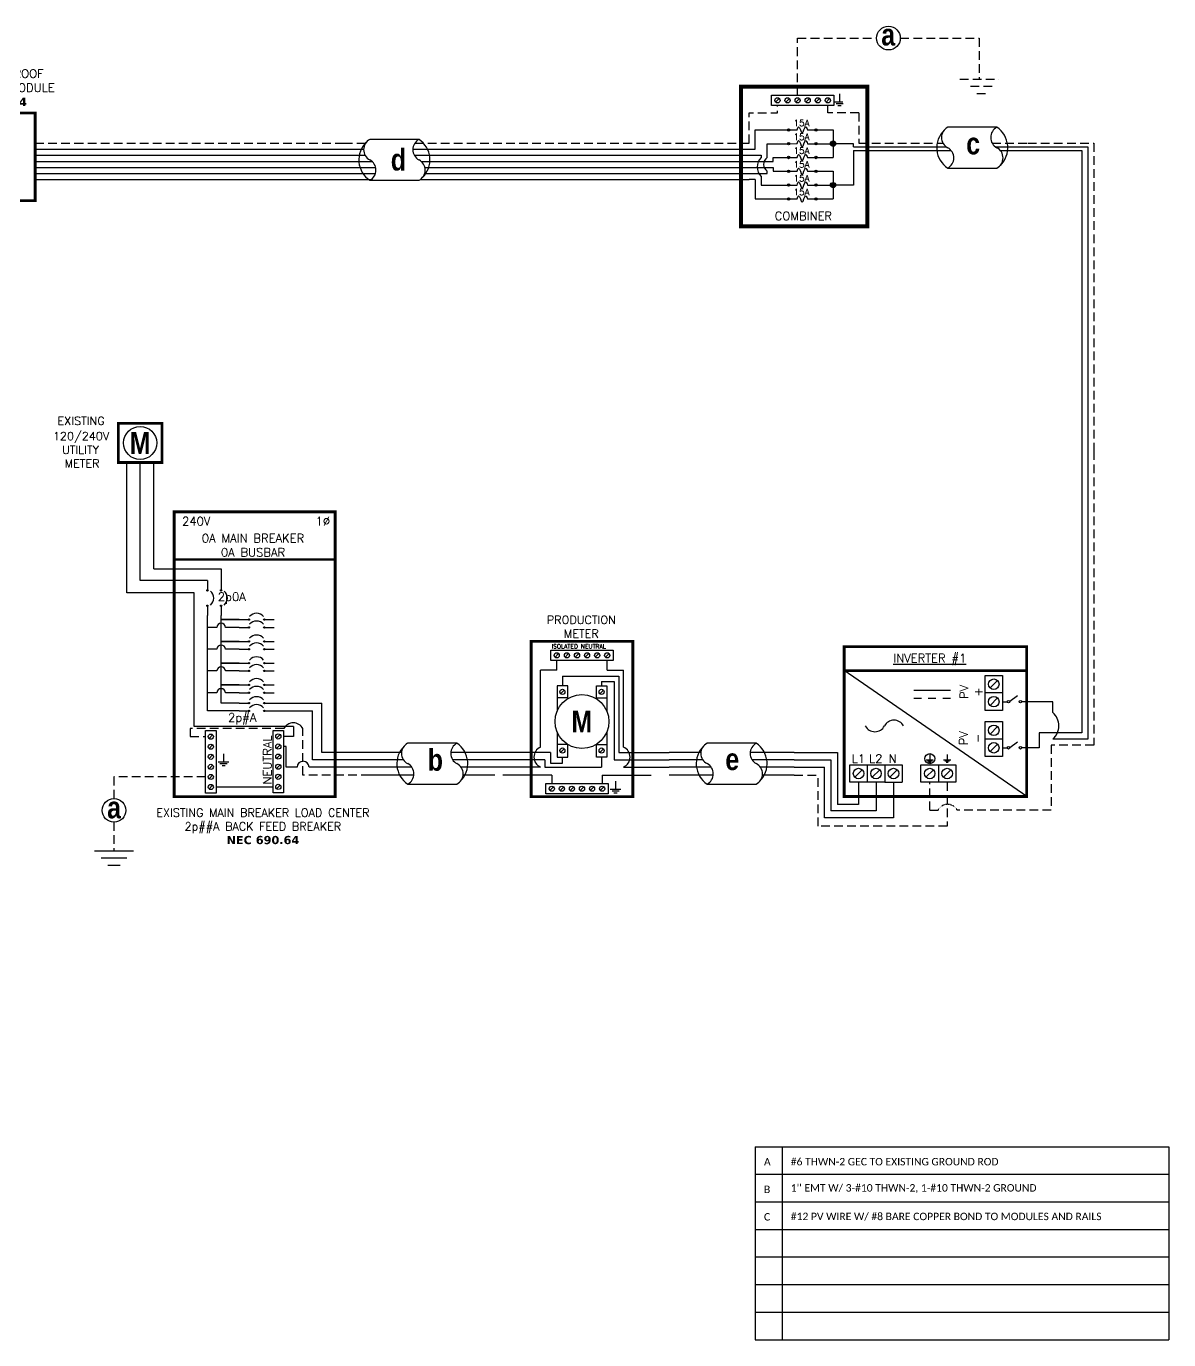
# Model space of a CAD drawing. Header units: feet. Extents: x 8954 to 9724, y 14552 to 15119.
# Drawn here: x 9230 to 9724, y 14552 to 15119 of the extents above; entities that cross this region are included whole.
import ezdxf

# ---------------------------------------------------------------- set-up
doc = ezdxf.new("R2010")
doc.units = ezdxf.units.FT
doc.header["$MEASUREMENT"] = 0
doc.linetypes.add('HIDDEN', pattern=[0.375, 0.25, -0.125])
for name, color, linetype in [('ONE LINE BLOCKS', 7, 'Continuous'), ('TABLES', 7, 'Continuous'), ('TEXT', 7, 'Continuous'), ('Z - TITLEBLOCK TXT', 7, 'Continuous')]:
    doc.layers.add(name, color=color, linetype=linetype)
doc.styles.add('ONE LINE TXT', font='techb___.ttf')
doc.styles.get("Standard").update_dxf_attribs({"font": 'simplex.shx'})

# ---------------------------------------------------------------- blocks, each defined once
blk = doc.blocks.new('M_METER PAN')
at = {"color": 253, "linetype": 'Continuous'}
for p, q in [((4.73, 8.02), (4.73, 8.75)), ((8.59, 8.02), (8.59, 8.75)), ((4.73, 8.02), (3.48, 8.02)), ((3.48, 2.14), (3.48, 8.02)), ((8.59, 8.02), (9.84, 8.02)), ((9.84, 2.14), (9.84, 8.02)), ((3.48, 0.61), (0, 0.61)), ((9.84, 0.61), (13.32, 0.61))]:
    blk.add_line(p, q, dxfattribs=at)
at = {"color": 7, "linetype": 'Continuous'}
for p, q in [((5.16, 7.56), (5.16, 6.82)), ((5.16, 7.56), (9.47, 7.56)), ((9.47, 7.56), (9.47, 1.71)), ((4.25, 1.71), (0, 1.71)), ((4.25, 1.71), (4.25, 0.9)), ((5.16, 0.9), (5.16, 1.37)), ((9.47, 1.71), (13.32, 1.71)), ((4.25, 0.9), (5.16, 0.9))]:
    blk.add_line(p, q, dxfattribs=at)
at = {"color": 10, "linetype": 'Continuous'}
for p, q in [((8.16, 7.14), (8.16, 6.82)), ((8.16, 7.14), (9.12, 7.14)), ((9.12, 7.14), (9.12, 1.15)), ((3.83, 1.15), (0, 1.15)), ((3.83, 1.15), (3.83, 0.61)), ((8.16, 1.37), (8.16, 0.61)), ((9.12, 1.15), (13.32, 1.15)), ((3.83, 0.61), (8.16, 0.61))]:
    blk.add_line(p, q, dxfattribs=at)
at = {"color": 1, "linetype": 'Continuous'}
for p, q in [((5.57, 5.9), (4.76, 5.9)), ((7.76, 5.9), (8.56, 5.9)), ((5.57, 2.33), (4.76, 2.33)), ((7.76, 2.33), (8.56, 2.33))]:
    blk.add_line(p, q, dxfattribs=at)
at = {"color": 253, "linetype": 'Continuous'}
for centre, start, end in [((3.82, 1.37), 113.9997, 246.0003), ((9.5, 1.37), 293.9997, 66.0003)]:
    blk.add_arc(centre, 0.835, start, end, dxfattribs=at)
at = {"layer": 'ONE LINE BLOCKS', "lineweight": 50, "const_width": 0.21}
blk.add_lwpolyline([(2.77, -1.65), (2.77, 10.22), (10.55, 10.22), (10.55, -1.65)], close=True, dxfattribs=at)
at = {"layer": 'TEXT', "color": 92, "linetype": 'HIDDEN', "ltscale": 15}
for p, q in [((4.35, 0), (0, 0)), ((4.35, 0), (4.35, -0.65)), ((8.2, 0), (8.2, -0.65)), ((8.2, 0), (13.32, 0))]:
    blk.add_line(p, q, dxfattribs=at)
at = {"layer": 'TEXT', "color": 92, "linetype": 'Continuous', "flags": 128}
for points in [[(9.23, -0.46), (9.23, -1.08)], [(8.81, -1.08), (9.64, -1.08)], [(9.5, -1.23), (8.96, -1.23)], [(9.35, -1.38), (9.1, -1.38)]]:
    blk.add_lwpolyline(points, dxfattribs=at)
at = {"layer": 'TEXT', "linetype": 'Continuous'}
blk.add_circle((6.66, 4.09), 2.06, dxfattribs=at)
at = {"layer": 'Z - TITLEBLOCK TXT', "color": 1, "linetype": 'Continuous'}
for p, q in [((4.27, 8.75), (4.27, 9.55)), ((4.27, 9.55), (9.05, 9.55)), ((9.05, 9.55), (9.05, 8.75)), ((9.05, 8.75), (4.27, 8.75)), ((4.76, 6.82), (4.76, 4.89)), ((5.57, 6.82), (4.76, 6.82)), ((5.57, 5.84), (5.57, 6.82)), ((7.76, 5.84), (7.76, 6.82)), ((7.76, 6.82), (8.56, 6.82)), ((8.56, 6.82), (8.56, 4.89)), ((4.76, 3.3), (4.76, 1.37)), ((8.56, 3.3), (8.56, 1.37)), ((5.57, 1.37), (5.57, 2.35)), ((7.76, 1.37), (7.76, 2.35)), ((4.76, 1.37), (5.57, 1.37)), ((8.56, 1.37), (7.76, 1.37)), ((3.89, -1.45), (3.89, -0.65)), ((3.89, -0.65), (8.66, -0.65)), ((8.66, -0.65), (8.66, -1.45)), ((8.66, -1.45), (3.89, -1.45))]:
    blk.add_line(p, q, dxfattribs=at)
at = {"layer": 'Z - TITLEBLOCK TXT', "color": 4, "linetype": 'Continuous'}
for p, q in [((4.87, 9.29), (4.6, 9.01)), ((5.64, 9.29), (5.37, 9.01)), ((6.42, 9.29), (6.14, 9.01)), ((7.19, 9.29), (6.91, 9.01)), ((7.96, 9.29), (7.68, 9.01)), ((8.73, 9.29), (8.45, 9.01)), ((5.3, 6.5), (5.02, 6.22)), ((8.3, 6.5), (8.02, 6.22)), ((5.3, 2.01), (5.02, 1.73)), ((8.3, 2.01), (8.02, 1.73)), ((4.49, -0.91), (4.21, -1.19)), ((5.26, -0.91), (4.98, -1.19)), ((6.03, -0.91), (5.75, -1.19)), ((6.8, -0.91), (6.52, -1.19)), ((7.57, -0.91), (7.29, -1.19)), ((8.34, -0.91), (8.06, -1.19))]:
    blk.add_line(p, q, dxfattribs=at)
for centre in [(4.73, 9.15), (5.51, 9.15), (6.28, 9.15), (7.05, 9.15), (7.82, 9.15), (8.59, 9.15), (5.16, 6.36), (8.16, 6.36), (5.16, 1.87), (8.16, 1.87), (4.35, -1.05), (5.12, -1.05), (5.89, -1.05), (6.66, -1.05), (7.43, -1.05), (8.2, -1.05)]:
    blk.add_circle(centre, 0.197, dxfattribs=at)
at = {"layer": 'TABLES', "color": 4, "linetype": 'Continuous'}
blk.add_text('ISOLATED NEUTRAL', height=0.3321, dxfattribs=at).set_placement((4.34, 9.67))
at = {"layer": 'TEXT', "color": 1, "insert": (6.61, 11.34), "char_height": 0.6278, "attachment_point": 5}
blk.add_mtext_dynamic_manual_height_columns('PRODUCTION METER', width=1.3203, gutter_width=7.17, heights=[0], dxfattribs=at)
at = {"layer": 'Z - TITLEBLOCK TXT', "color": 253, "linetype": 'Continuous', "style": 'ONE LINE TXT'}
blk.add_text('M', height=1.66, dxfattribs=at).set_placement((5.85, 3.26))
blk = doc.blocks.new('*U10')
at = {"color": 0}
blk.add_blockref('M_METER PAN', (0, 0), dxfattribs=at)
blk = doc.blocks.new('*U5')
at = {"color": 7, "linetype": 'Continuous'}
for p, q in [((6.67, 2.43), (2.91, 2.43)), ((2.44, 1.71), (0, 1.71)), ((9.57, 1.71), (6.2, 1.71)), ((2.91, -0.69), (6.67, -0.69))]:
    blk.add_line(p, q, dxfattribs=at)
at = {"color": 10, "linetype": 'Continuous'}
for p, q in [((2.59, 1.15), (0, 1.15)), ((9.57, 1.15), (6.35, 1.15))]:
    blk.add_line(p, q, dxfattribs=at)
at = {"color": 253, "linetype": 'Continuous'}
for p, q in [((3.21, 0.61), (0, 0.61)), ((9.57, 0.61), (6.97, 0.61))]:
    blk.add_line(p, q, dxfattribs=at)
at = {"color": 7, "linetype": 'Continuous'}
for centre, start, end in [((3.94, 0.87), 133.9732, 236.4265), ((5.63, 0.87), 313.9732, 56.4265)]:
    blk.add_arc(centre, 1.87, start, end, dxfattribs=at)
at = {"layer": 'TEXT', "color": 92, "linetype": 'HIDDEN', "ltscale": 15}
for p, q in [((3.37, 0), (0, 0)), ((9.57, 0), (7.14, 0))]:
    blk.add_line(p, q, dxfattribs=at)
at = {"layer": 'Z - TITLEBLOCK TXT', "linetype": 'Continuous'}
for centre, start, end in [((3.31, 1.65), 117.6639, 242.3361), ((7.08, 1.65), 117.6639, 242.3361), ((2.5, 0.09), 297.6639, 62.3361), ((6.26, 0.09), 297.6639, 62.3361)]:
    blk.add_arc(centre, 0.882, start, end, dxfattribs=at)
blk = doc.blocks.new('*T9')
at = {"linetype": 'ByBlock', "lineweight": -2, "transparency": 16777216}
for p, q in [((0, 0), (178.52, 0)), ((0, 0), (0, -83.27)), ((11.58, 0), (11.58, -83.27)), ((178.52, 0), (178.52, -83.27)), ((0, -11.84), (178.52, -11.84)), ((0, -23.75), (178.52, -23.75)), ((0, -35.65), (178.52, -35.65)), ((0, -47.56), (178.52, -47.56)), ((0, -59.46), (178.52, -59.46)), ((0, -71.37), (178.52, -71.37)), ((0, -83.27), (178.52, -83.27))]:
    blk.add_line(p, q, dxfattribs=at)
at = {"color": 0, "linetype": 'Continuous', "transparency": 16777216, "char_height": 3.2119, "attachment_point": 7}
for s, insert, width in [('{\\fCalibri|b0|i0|c0;A', (3.78, -8.06), 4.025), ('{\\fCalibri|b0|i0|c0;#6 THWN-2 GEC TO EXISTING GROUND ROD', (15.36, -8.06), 159.3801), ('{\\fCalibri|b0|i0|c0;B', (3.78, -19.97), 4.025), ("{\\fCalibri|b0|i0|c0;1'' EMT W/ 3-#10 THWN-2, 1-#10 THWN-2 GROUND", (15.36, -19.97), 159.3801), ('{\\fCalibri|b0|i0|c0;#12 PV WIRE W/ #8 BARE COPPER BOND TO MODULES AND RAILS', (15.36, -31.87), 159.3801), ('{\\fCalibri|b0|i0|c0;C', (3.78, -31.87), 4.025), ('{\\fCalibri|b0|i0|c0;', (3.78, -43.78), 4.025), ('{\\fCalibri|b0|i0|c0;', (15.36, -43.78), 159.3801), ('{\\fCalibri|b0|i0|c0;', (3.78, -55.68), 4.025), ('{\\fCalibri|b0|i0|c0;', (15.36, -55.68), 159.3801), ('{\\fCalibri|b0|i0|c0;', (3.78, -67.59), 4.025), ('{\\fCalibri|b0|i0|c0;', (15.36, -67.59), 159.3801), ('{\\fCalibri|b0|i0|c0;', (3.78, -79.5), 4.025), ('{\\fCalibri|b0|i0|c0;', (15.36, -79.5), 159.3801)]:
    blk.add_mtext(s, dxfattribs=dict(at, insert=insert, width=width))
blk = doc.blocks.new('*U11')
at = {"layer": 'ONE LINE BLOCKS', "linetype": 'Continuous'}
h = blk.add_hatch(color=1, dxfattribs=at)
h.dxf.hatch_style = 1
edge = h.paths.add_edge_path()
edge.add_arc((-70.09, 79.71), 0.291, 0, 360)
h = blk.add_hatch(color=1, dxfattribs=at)
h.dxf.hatch_style = 1
edge = h.paths.add_edge_path()
edge.add_arc((-64.17, 79.71), 0.291, 0, 360)
h = blk.add_hatch(color=1, dxfattribs=at)
h.dxf.hatch_style = 1
edge = h.paths.add_edge_path()
edge.add_arc((-70.09, 73.04), 0.291, 0, 360)
h = blk.add_hatch(color=1, dxfattribs=at)
h.dxf.hatch_style = 1
edge = h.paths.add_edge_path()
edge.add_arc((-64.17, 73.04), 0.291, 0, 360)
h = blk.add_hatch(color=1, dxfattribs=at)
h.dxf.hatch_style = 1
edge = h.paths.add_edge_path()
edge.add_arc((-52.18, 67.09), 0.291, 0, 360)
h = blk.add_hatch(color=1, dxfattribs=at)
h.dxf.hatch_style = 1
edge = h.paths.add_edge_path()
edge.add_arc((-52.18, 63.72), 0.291, 0, 360)
h = blk.add_hatch(color=1, dxfattribs=at)
h.dxf.hatch_style = 1
edge = h.paths.add_edge_path()
edge.add_arc((-45.5, 67.09), 0.291, 0, 360)
h = blk.add_hatch(color=1, dxfattribs=at)
h.dxf.hatch_style = 1
edge = h.paths.add_edge_path()
edge.add_arc((-45.5, 63.72), 0.291, 0, 360)
h = blk.add_hatch(color=1, dxfattribs=at)
h.dxf.hatch_style = 1
edge = h.paths.add_edge_path()
edge.add_arc((-52.18, 57.69), 0.291, 0, 360)
h = blk.add_hatch(color=1, dxfattribs=at)
h.dxf.hatch_style = 1
edge = h.paths.add_edge_path()
edge.add_arc((-45.5, 57.69), 0.291, 0, 360)
h = blk.add_hatch(color=1, dxfattribs=at)
h.dxf.hatch_style = 1
edge = h.paths.add_edge_path()
edge.add_arc((-52.18, 54.31), 0.291, 0, 360)
h = blk.add_hatch(color=1, dxfattribs=at)
h.dxf.hatch_style = 1
edge = h.paths.add_edge_path()
edge.add_arc((-45.5, 54.31), 0.291, 0, 360)
h = blk.add_hatch(color=1, dxfattribs=at)
h.dxf.hatch_style = 1
edge = h.paths.add_edge_path()
edge.add_arc((-52.18, 48.29), 0.291, 0, 360)
h = blk.add_hatch(color=1, dxfattribs=at)
h.dxf.hatch_style = 1
edge = h.paths.add_edge_path()
edge.add_arc((-45.5, 48.29), 0.291, 0, 360)
h = blk.add_hatch(color=1, dxfattribs=at)
h.dxf.hatch_style = 1
edge = h.paths.add_edge_path()
edge.add_arc((-52.18, 44.91), 0.291, 0, 360)
h = blk.add_hatch(color=1, dxfattribs=at)
h.dxf.hatch_style = 1
edge = h.paths.add_edge_path()
edge.add_arc((-45.5, 44.91), 0.291, 0, 360)
h = blk.add_hatch(color=1, dxfattribs=at)
h.dxf.hatch_style = 1
edge = h.paths.add_edge_path()
edge.add_arc((-52.18, 38.89), 0.291, 0, 360)
h = blk.add_hatch(color=1, dxfattribs=at)
h.dxf.hatch_style = 1
edge = h.paths.add_edge_path()
edge.add_arc((-52.18, 35.51), 0.291, 0, 360)
h = blk.add_hatch(color=1, dxfattribs=at)
h.dxf.hatch_style = 1
edge = h.paths.add_edge_path()
edge.add_arc((-45.5, 38.89), 0.291, 0, 360)
h = blk.add_hatch(color=1, dxfattribs=at)
h.dxf.hatch_style = 1
edge = h.paths.add_edge_path()
edge.add_arc((-45.5, 35.51), 0.291, 0, 360)
h = blk.add_hatch(color=1, dxfattribs=at)
h.dxf.hatch_style = 1
edge = h.paths.add_edge_path()
edge.add_arc((-52.18, 31.06), 0.291, 0, 360)
h = blk.add_hatch(color=1, dxfattribs=at)
h.dxf.hatch_style = 1
edge = h.paths.add_edge_path()
edge.add_arc((-45.5, 31.06), 0.291, 0, 360)
h = blk.add_hatch(color=1, dxfattribs=at)
h.dxf.hatch_style = 1
edge = h.paths.add_edge_path()
edge.add_arc((-52.18, 27.68), 0.291, 0, 360)
h = blk.add_hatch(color=1, dxfattribs=at)
h.dxf.hatch_style = 1
edge = h.paths.add_edge_path()
edge.add_arc((-45.5, 27.68), 0.291, 0, 360)
at = {"color": 7, "linetype": 'Continuous'}
for p, q in [((-20.69, 9.66), (-20.69, 31.06)), ((0, 9.66), (-20.69, 9.66))]:
    blk.add_line(p, q, dxfattribs=at)
at = {"color": 10, "linetype": 'Continuous'}
for p, q in [((-24.71, 6.49), (-24.71, 27.68)), ((-20.67, 27.68), (-20.67, 27.68)), ((-20.67, 27.68), (-20.67, 27.68)), ((0, 6.49), (-24.71, 6.49))]:
    blk.add_line(p, q, dxfattribs=at)
at = {"color": 253, "linetype": 'Continuous'}
for p, q in [((-36.04, 12.29), (-37.2, 12.29)), ((-36.04, 3.45), (-36.04, 12.29)), ((-31.39, 3.45), (-36.04, 3.45)), ((0, 3.45), (-26.11, 3.45))]:
    blk.add_line(p, q, dxfattribs=at)
at = {"color": 7, "linetype": 'Continuous'}
blk.add_circle((-110.4, -15.26), 5.11, dxfattribs=at)
at = {"color": 253, "linetype": 'Continuous'}
blk.add_arc((-28.75, 3.3), 2.64, 3.2819, 176.7181, dxfattribs=at)
at = {"layer": 'ONE LINE BLOCKS', "lineweight": 50}
for p, q in [((-108.51, 134.89), (-108.51, 151.79)), ((-108.51, 151.79), (-89.65, 151.79)), ((-89.65, 151.79), (-89.65, 134.89)), ((-89.65, 134.89), (-108.51, 134.89)), ((-84.43, 92.98), (-14.91, 92.98))]:
    blk.add_line(p, q, dxfattribs=at)
at = {"layer": 'ONE LINE BLOCKS', "lineweight": 50, "const_width": 1.19}
for points in [[(-108.51, 134.89), (-108.51, 151.79), (-89.65, 151.79), (-89.65, 134.89)], [(-84.43, -9.3), (-84.43, 113.61), (-14.91, 113.61), (-14.91, -9.3)]]:
    blk.add_lwpolyline(points, close=True, dxfattribs=at)
at = {"layer": 'TEXT', "color": 92, "linetype": 'HIDDEN', "ltscale": 15}
for p, q in [((-77.46, 20.02), (-77.46, 16.57)), ((-37.13, 20.02), (-77.46, 20.02)), ((-28.89, 0), (-28.89, 20.02)), ((-77.46, 16.57), (-70.87, 16.57)), ((0, 0), (-28.89, 0)), ((-70.87, -0.83), (-110.4, -0.83)), ((-110.4, -0.83), (-110.4, -10.15)), ((-110.4, -20.38), (-110.4, -32.73))]:
    blk.add_line(p, q, dxfattribs=at)
at = {"layer": 'TEXT', "color": 92, "linetype": 'Continuous', "ltscale": 15}
blk.add_line((-41.74, -5.18), (-66.33, -5.18), dxfattribs=at)
at = {"layer": 'TEXT', "color": 92, "linetype": 'HIDDEN', "flags": 128}
for points in [[(-65.45, 5.69), (-60.77, 5.69)], [(-63.1, 9.2), (-63.11, 5.69)], [(-61.58, 4.83), (-64.64, 4.83)], [(-62.39, 3.96), (-63.82, 3.96)]]:
    blk.add_lwpolyline(points, dxfattribs=at)
at = {"layer": 'TEXT', "color": 92, "linetype": 'Continuous', "ltscale": 4, "flags": 128}
for points in [[(-118.88, -32.73), (-101.92, -32.73)], [(-104.86, -35.88), (-115.94, -35.88)], [(-107.8, -39.02), (-113, -39.02)]]:
    blk.add_lwpolyline(points, dxfattribs=at)
at = {"layer": 'TEXT', "linetype": 'Continuous'}
blk.add_circle((-99.08, 143.34), 7.15, dxfattribs=at)
at = {"layer": 'TEXT', "color": 92, "linetype": 'Continuous', "ltscale": 0.3}
blk.add_arc((-33.01, 17.86), 4.65, 27.6639, 152.3361, dxfattribs=at)
at = {"layer": 'Z - TITLEBLOCK TXT', "color": 253, "linetype": 'Continuous'}
for p, q in [((-104.8, 78.58), (-104.8, 134.89)), ((-75.86, 78.58), (-104.8, 78.58)), ((-75.86, 20.99), (-75.86, 78.58)), ((-32.91, 20.99), (-75.86, 20.99)), ((-32.91, 20.99), (-32.91, 16.64)), ((-32.91, 16.64), (-37.2, 16.64))]:
    blk.add_line(p, q, dxfattribs=at)
at = {"layer": 'Z - TITLEBLOCK TXT', "color": 10, "linetype": 'Continuous'}
for p, q in [((-99.08, 83.91), (-99.08, 134.89)), ((-70.09, 83.91), (-99.08, 83.91)), ((-70.09, 27.68), (-70.09, 68.84)), ((-66.04, 63.72), (-70.09, 63.72)), ((-56.38, 63.72), (-62.3, 63.72)), ((-66.04, 54.31), (-70.09, 54.31)), ((-56.38, 54.31), (-62.3, 54.31)), ((-66.04, 44.91), (-70.09, 44.91)), ((-56.38, 44.91), (-62.3, 44.91)), ((-66.04, 35.51), (-70.09, 35.51)), ((-56.38, 35.51), (-62.3, 35.51)), ((-56.38, 27.68), (-70.09, 27.68)), ((-41.31, 27.68), (-24.71, 27.68))]:
    blk.add_line(p, q, dxfattribs=at)
at = {"layer": 'Z - TITLEBLOCK TXT', "color": 7, "linetype": 'Continuous'}
for p, q in [((-93.24, 89.01), (-93.24, 134.89)), ((-93.24, 89.01), (-64.17, 89.01)), ((-64.17, 89.01), (-64.17, 83.91)), ((-64.17, 67.09), (-64.17, 68.84)), ((-64.17, 57.69), (-64.17, 67.09)), ((-64.17, 67.09), (-56.38, 67.09)), ((-56.38, 67.09), (-64.17, 67.09)), ((-64.17, 48.29), (-64.17, 57.69)), ((-64.17, 57.69), (-56.38, 57.69)), ((-56.38, 57.69), (-64.17, 57.69)), ((-64.17, 38.89), (-64.17, 48.29)), ((-64.17, 48.29), (-56.38, 48.29)), ((-56.38, 48.29), (-64.17, 48.29)), ((-64.17, 31.06), (-64.17, 38.89)), ((-64.17, 38.89), (-56.38, 38.89)), ((-56.38, 38.89), (-64.17, 38.89)), ((-56.38, 31.06), (-64.17, 31.06)), ((-41.31, 31.06), (-20.69, 31.06))]:
    blk.add_line(p, q, dxfattribs=at)
at = {"layer": 'Z - TITLEBLOCK TXT', "color": 1, "linetype": 'Continuous'}
for p, q in [((-70.87, -7.78), (-70.87, 19.17)), ((-70.87, 19.17), (-66.33, 19.17)), ((-66.33, 19.17), (-66.33, -7.78)), ((-41.74, -7.71), (-41.74, 19.24)), ((-41.74, 19.24), (-37.2, 19.24)), ((-37.2, 19.24), (-37.2, -7.71)), ((-66.33, -7.78), (-70.87, -7.78)), ((-37.2, -7.71), (-41.74, -7.71))]:
    blk.add_line(p, q, dxfattribs=at)
at = {"layer": 'Z - TITLEBLOCK TXT', "color": 4, "linetype": 'Continuous'}
for p, q in [((-67.81, 17.35), (-69.38, 15.78)), ((-38.69, 17.43), (-40.26, 15.85)), ((-67.81, 13), (-69.38, 11.43)), ((-38.69, 13.08), (-40.26, 11.5)), ((-67.81, 8.65), (-69.38, 7.08)), ((-38.69, 8.73), (-40.26, 7.15)), ((-67.81, 4.3), (-69.38, 2.73)), ((-38.69, 4.38), (-40.26, 2.8)), ((-38.69, 0.03), (-40.26, -1.55)), ((-67.81, -0.05), (-69.38, -1.62)), ((-67.81, -4.4), (-69.38, -5.97)), ((-38.69, -4.33), (-40.26, -5.9))]:
    blk.add_line(p, q, dxfattribs=at)
at = {"layer": 'Z - TITLEBLOCK TXT', "color": 1, "linetype": 'Continuous', "flags": 128}
for points in [[(-70.09, 83.91), (-70.09, 79.71)], [(-70.09, 83.91), (-70.09, 79.71)], [(-64.17, 83.91), (-64.17, 79.71)], [(-64.17, 83.91), (-64.17, 79.71)], [(-70.09, 73.04), (-70.09, 68.84)], [(-64.17, 73.04), (-64.17, 68.84)], [(-56.38, 67.09), (-52.18, 67.09)], [(-56.38, 67.09), (-52.18, 67.09)], [(-56.38, 63.72), (-52.18, 63.72)], [(-56.38, 63.72), (-52.18, 63.72)], [(-45.5, 67.09), (-41.31, 67.09)], [(-45.5, 63.72), (-41.31, 63.72)], [(-56.38, 57.69), (-52.18, 57.69)], [(-56.38, 57.69), (-52.18, 57.69)], [(-45.5, 57.69), (-41.31, 57.69)], [(-56.38, 54.31), (-52.18, 54.31)], [(-56.38, 54.31), (-52.18, 54.31)], [(-45.5, 54.31), (-41.31, 54.31)], [(-56.38, 48.29), (-52.18, 48.29)], [(-56.38, 48.29), (-52.18, 48.29)], [(-45.5, 48.29), (-41.31, 48.29)], [(-56.38, 44.91), (-52.18, 44.91)], [(-56.38, 44.91), (-52.18, 44.91)], [(-45.5, 44.91), (-41.31, 44.91)], [(-56.38, 38.89), (-52.18, 38.89)], [(-56.38, 38.89), (-52.18, 38.89)], [(-56.38, 35.51), (-52.18, 35.51)], [(-56.38, 35.51), (-52.18, 35.51)], [(-45.5, 38.89), (-41.31, 38.89)], [(-45.5, 35.51), (-41.31, 35.51)], [(-56.38, 31.06), (-52.18, 31.06)], [(-56.38, 31.06), (-52.18, 31.06)], [(-45.5, 31.06), (-41.31, 31.06)], [(-56.38, 27.68), (-52.18, 27.68)], [(-56.38, 27.68), (-52.18, 27.68)], [(-45.5, 27.68), (-41.31, 27.68)]]:
    blk.add_lwpolyline(points, dxfattribs=at)
at = {"layer": 'Z - TITLEBLOCK TXT', "color": 1, "linetype": 'Continuous'}
for centre in [(-70.09, 79.71), (-64.17, 79.71), (-70.09, 73.04), (-64.17, 73.04), (-52.18, 67.09), (-52.18, 63.72), (-45.5, 67.09), (-45.5, 63.72), (-52.18, 57.69), (-45.5, 57.69), (-52.18, 54.31), (-45.5, 54.31), (-52.18, 48.29), (-45.5, 48.29), (-52.18, 44.91), (-45.5, 44.91), (-52.18, 38.89), (-52.18, 35.51), (-45.5, 38.89), (-45.5, 35.51), (-52.18, 31.06), (-45.5, 31.06), (-52.18, 27.68), (-45.5, 27.68)]:
    blk.add_circle(centre, 0.291, dxfattribs=at)
at = {"layer": 'Z - TITLEBLOCK TXT', "color": 4, "linetype": 'Continuous'}
for centre in [(-68.6, 16.57), (-39.47, 16.64), (-68.6, 12.22), (-39.47, 12.29), (-68.6, 7.87), (-39.47, 7.94), (-68.6, 3.52), (-68.6, -0.83), (-39.47, 3.59), (-39.47, -0.76), (-68.6, -5.18), (-39.47, -5.11)]:
    blk.add_circle(centre, 1.11, dxfattribs=at)
at = {"layer": 'Z - TITLEBLOCK TXT', "color": 1, "linetype": 'Continuous'}
for centre, start, end in [((-71.28, 76.38), 310.3392, 49.6608), ((-65.36, 76.38), 310.3392, 49.6608), ((-48.84, 65.9), 40.3392, 139.6608), ((-48.84, 62.52), 40.3392, 139.6608), ((-48.84, 56.5), 40.3392, 139.6608), ((-48.84, 53.12), 40.3392, 139.6608), ((-48.84, 47.1), 40.3392, 139.6608), ((-48.84, 43.72), 40.3392, 139.6608), ((-48.84, 37.69), 40.3392, 139.6608), ((-48.84, 34.31), 40.3392, 139.6608), ((-48.84, 29.86), 40.3392, 139.6608), ((-48.84, 26.48), 40.3392, 139.6608)]:
    blk.add_arc(centre, 3.93, start, end, dxfattribs=at)
at = {"layer": 'Z - TITLEBLOCK TXT', "color": 10, "linetype": 'Continuous'}
for centre in [(-64.17, 63.61), (-64.17, 54.21), (-64.17, 44.8), (-64.17, 35.4)]:
    blk.add_arc(centre, 1.87, 3.2937, 176.7063, dxfattribs=at)
at = {"layer": 'TABLES', "color": 1, "linetype": 'Continuous'}
blk.add_text('NEUTRAL', height=3.658, rotation=90, dxfattribs=at).set_placement((-42.4, -4.09))
at = {"layer": 'TEXT', "color": 1}
for s, p in [('EXISTING', (-134.76, 151.1)), ('120/240V', (-136.78, 144.52)), ('UTILITY', (-132.82, 138.61)), ('METER', (-131.72, 132.71))]:
    blk.add_text(s, height=3.543, dxfattribs=at).set_placement(p)
at = {"layer": 'TEXT', "color": 1, "attachment_point": 5}
for s, width, gutter_width, heights, insert, char_height in [('240V', 0.1481, 0.75, [0], (-74.92, 109.56), 3.658), ('1∅', 0.1481, 0.75, [0], (-20.22, 109.56), 3.658), ('0A MAIN BREAKER\\P0A BUSBAR', 94.6859, 0.75, [0], (-50.38, 99.17), 3.6576), ('2p0A', 0.1481, 0.75, [0], (-59.53, 76.34), 3.658), ('2p#A', 0.1481, 0.75, [0], (-55.05, 24.24), 3.658), ('EXISTING MAIN BREAKER LOAD CENTER\\P2p##A BACK FEED BREAKER\\P{\\fVerdana|b1|i0|c0|p34;NEC 690.64}', 140.5774, 97.94, [58.72], (-46.13, -22.19), 3.5433)]:
    blk.add_mtext_dynamic_manual_height_columns(s, width=width, gutter_width=gutter_width, heights=heights, dxfattribs=dict(at, insert=insert, char_height=char_height))
at = {"layer": 'Z - TITLEBLOCK TXT', "color": 253, "linetype": 'Continuous', "style": 'ONE LINE TXT'}
blk.add_text('M', height=9.38, dxfattribs=at).set_placement((-103.64, 138.62))
at = {"layer": 'Z - TITLEBLOCK TXT', "color": 1, "linetype": 'Continuous', "insert": (-113.36, -9.32), "char_height": 9.3833, "attachment_point": 1, "style": 'ONE LINE TXT'}
blk.add_mtext_dynamic_manual_height_columns('{\\W1;\\C256;a}', width=0.1385, gutter_width=2.13, heights=[0], dxfattribs=at)

msp = doc.modelspace()

# ---------------------------------------------------------------- hatches: boundary and pattern name
at = {"linetype": 'Continuous'}
h = msp.add_hatch(color=7, dxfattribs=at)
h.dxf.hatch_style = 1
edge = h.paths.add_edge_path()
edge.add_arc((9559.56, 15073.96), 0.513, 0, 360)
h = msp.add_hatch(color=7, dxfattribs=at)
h.dxf.hatch_style = 1
edge = h.paths.add_edge_path()
edge.add_arc((9571.34, 15073.96), 0.513, 0, 360)
h = msp.add_hatch(color=7, dxfattribs=at)
h.dxf.hatch_style = 1
edge = h.paths.add_edge_path()
edge.add_arc((9559.56, 15068), 0.513, 0, 360)
h = msp.add_hatch(color=7, dxfattribs=at)
h.dxf.hatch_style = 1
edge = h.paths.add_edge_path()
edge.add_arc((9571.34, 15068), 0.513, 0, 360)
h = msp.add_hatch(color=7, dxfattribs=at)
h.dxf.hatch_style = 1
edge = h.paths.add_edge_path()
edge.add_arc((9559.56, 15062.04), 0.513, 0, 360)
h = msp.add_hatch(color=7, dxfattribs=at)
h.dxf.hatch_style = 1
edge = h.paths.add_edge_path()
edge.add_arc((9571.34, 15062.04), 0.513, 0, 360)
h = msp.add_hatch(color=253, dxfattribs=at)
h.dxf.hatch_style = 1
edge = h.paths.add_edge_path()
edge.add_arc((9559.56, 15056.08), 0.513, 0, 360)
h = msp.add_hatch(color=253, dxfattribs=at)
h.dxf.hatch_style = 1
edge = h.paths.add_edge_path()
edge.add_arc((9571.34, 15056.08), 0.513, 0, 360)
h = msp.add_hatch(color=253, dxfattribs=at)
h.dxf.hatch_style = 1
edge = h.paths.add_edge_path()
edge.add_arc((9559.56, 15050.12), 0.513, 0, 360)
h = msp.add_hatch(color=253, dxfattribs=at)
h.dxf.hatch_style = 1
edge = h.paths.add_edge_path()
edge.add_arc((9571.34, 15050.12), 0.513, 0, 360)
h = msp.add_hatch(color=253, dxfattribs=at)
h.dxf.hatch_style = 1
edge = h.paths.add_edge_path()
edge.add_arc((9559.56, 15044.16), 0.513, 0, 360)
h = msp.add_hatch(color=253, dxfattribs=at)
h.dxf.hatch_style = 1
edge = h.paths.add_edge_path()
edge.add_arc((9571.34, 15044.16), 0.513, 0, 360)
at = {"layer": 'ONE LINE BLOCKS', "linetype": 'Continuous'}
h = msp.add_hatch(color=254, dxfattribs=at)
h.dxf.hatch_style = 1
edge = h.paths.add_edge_path()
edge.add_arc((9578.74, 15068), 1.11, 0, 360)
h = msp.add_hatch(color=254, dxfattribs=at)
h.dxf.hatch_style = 1
edge = h.paths.add_edge_path()
edge.add_arc((9578.74, 15050.12), 1.11, 0, 360)

# ---------------------------------------------------------------- linework, layer by layer
at = {"color": 7, "linetype": 'Continuous'}
for p, q in [((9400.01, 15069.82), (9378.76, 15069.82)), ((9649.48, 15075.07), (9628.24, 15075.07)), ((9234.31, 15065.61), (9251.37, 15065.61)), ((9251.37, 15065.61), (9367.52, 15065.61)), ((9367.52, 15065.62), (9376.1, 15065.62)), ((9397.35, 15065.62), (9542.48, 15065.61)), ((9587.59, 15068), (9578.74, 15068)), ((9587.59, 15066.63), (9587.59, 15068)), ((9587.59, 15066.63), (9627.63, 15066.63)), ((9648.88, 15066.63), (9662.88, 15066.63)), ((9662.88, 15066.63), (9688.77, 15066.63)), ((9688.77, 15066.63), (9688.77, 14934.81)), ((9234.31, 15060.37), (9251.37, 15060.37)), ((9251.37, 15060.37), (9367.52, 15060.37)), ((9367.52, 15060.37), (9379.7, 15060.37)), ((9400.95, 15060.37), (9542.48, 15060.37)), ((9234.31, 15055.13), (9367.52, 15055.13)), ((9367.52, 15055.13), (9381.2, 15055.13)), ((9402.45, 15055.13), (9542.48, 15055.13)), ((9628.24, 15057.44), (9649.48, 15057.44)), ((9378.76, 15052.2), (9400.01, 15052.2)), ((9688.77, 14934.81), (9688.77, 14811.02)), ((9673.6, 14827.14), (9660.19, 14827.14)), ((9673.6, 14822.42), (9673.6, 14827.14)), ((9688.77, 14811.02), (9673.6, 14811.02)), ((9562.03, 14805.14), (9580.72, 14805.14)), ((9580.72, 14805.14), (9580.72, 14782.76)), ((9589.78, 14792.35), (9589.78, 14782.76)), ((9589.78, 14782.76), (9580.72, 14782.76))]:
    msp.add_line(p, q, dxfattribs=at)
at = {"color": 1, "linetype": 'Continuous'}
for p, q in [((9560.07, 15073.96), (9563.21, 15073.97)), ((9567.71, 15073.96), (9570.83, 15073.96)), ((9560.07, 15068), (9563.21, 15068.01)), ((9567.71, 15068), (9570.83, 15068)), ((9560.07, 15062.04), (9563.21, 15062.05)), ((9567.71, 15062.04), (9570.83, 15062.04)), ((9560.07, 15056.08), (9563.21, 15056.09)), ((9567.71, 15056.08), (9570.83, 15056.08)), ((9560.07, 15050.12), (9563.21, 15050.12)), ((9567.71, 15050.12), (9570.83, 15050.12)), ((9560.07, 15044.16), (9563.21, 15044.16)), ((9567.71, 15044.16), (9570.83, 15044.16))]:
    msp.add_line(p, q, dxfattribs=at)
at = {"color": 253, "linetype": 'Continuous'}
for p, q in [((9587.59, 15065.02), (9587.59, 15050.12)), ((9587.59, 15065.02), (9629.76, 15065.02)), ((9651, 15065.02), (9662.88, 15065.02)), ((9662.88, 15065.02), (9686.14, 15065.02)), ((9686.14, 15065.02), (9686.14, 14932.14)), ((9234.31, 15062.99), (9251.37, 15062.99)), ((9251.37, 15062.99), (9367.52, 15062.99)), ((9367.52, 15062.99), (9376.73, 15062.99)), ((9397.97, 15062.99), (9542.48, 15062.99)), ((9234.31, 15057.75), (9251.37, 15057.75)), ((9251.37, 15057.75), (9367.52, 15057.75)), ((9367.52, 15057.75), (9381.3, 15057.75)), ((9402.54, 15057.75), (9542.48, 15057.75)), ((9234.31, 15052.5), (9367.52, 15052.5)), ((9367.52, 15052.5), (9379.28, 15052.5)), ((9400.52, 15052.5), (9542.48, 15052.5)), ((9545.1, 15052.5), (9545.1, 15044.16)), ((9587.59, 15050.12), (9578.74, 15050.12)), ((9545.1, 15044.16), (9552.97, 15044.16)), ((9686.14, 14932.14), (9686.14, 14813.64)), ((9686.14, 14813.64), (9667.69, 14813.64)), ((9667.69, 14813.64), (9667.69, 14807.24)), ((9667.69, 14807.24), (9660.19, 14807.24)), ((9562.03, 14798.93), (9575.11, 14798.93)), ((9575.11, 14776.99), (9575.11, 14798.93)), ((9604.85, 14792.35), (9604.85, 14776.99)), ((9604.85, 14776.99), (9575.11, 14776.99))]:
    msp.add_line(p, q, dxfattribs=at)
at = {"color": 10, "linetype": 'Continuous'}
for p, q in [((9562.03, 14801.97), (9577.78, 14801.97)), ((9577.78, 14801.97), (9577.78, 14779.95)), ((9597.31, 14792.35), (9597.31, 14779.95)), ((9597.31, 14779.95), (9577.78, 14779.95))]:
    msp.add_line(p, q, dxfattribs=at)
at = {"color": 7, "linetype": 'Continuous', "flags": 128}
for points in [[(9542.48, 15065.61), (9545.1, 15065.61), (9545.1, 15073.96), (9552.97, 15073.96)], [(9552.97, 15073.96), (9559.56, 15073.96)], [(9571.34, 15073.96), (9578.74, 15073.96)], [(9578.74, 15073.96), (9578.74, 15062.04)], [(9550.35, 15062.04), (9550.35, 15068), (9552.97, 15068)], [(9552.97, 15068), (9559.56, 15068)], [(9552.97, 15068), (9559.56, 15068)], [(9571.34, 15068), (9578.74, 15068)], [(9542.48, 15060.37), (9552.97, 15060.37), (9552.97, 15062.04)], [(9552.97, 15062.04), (9559.56, 15062.04)], [(9552.97, 15062.04), (9559.56, 15062.04)], [(9571.34, 15062.04), (9578.74, 15062.04)], [(9542.48, 15055.13), (9550.35, 15055.13), (9550.35, 15056.08)]]:
    msp.add_lwpolyline(points, dxfattribs=at)
at = {"color": 253, "linetype": 'Continuous', "flags": 128}
for points in [[(9542.48, 15062.99), (9547.73, 15062.99), (9547.73, 15062.04)], [(9542.48, 15057.75), (9552.97, 15057.75), (9552.97, 15056.08)], [(9547.73, 15053.77), (9547.73, 15050.12), (9552.97, 15050.12)], [(9552.97, 15056.08), (9559.56, 15056.08)], [(9552.97, 15056.08), (9559.56, 15056.08)], [(9571.34, 15056.08), (9578.74, 15056.08)], [(9578.74, 15056.08), (9578.74, 15044.16)], [(9545.1, 15052.5), (9542.48, 15052.5)], [(9552.97, 15050.12), (9559.56, 15050.12)], [(9552.97, 15050.12), (9559.56, 15050.12)], [(9571.34, 15050.12), (9578.74, 15050.12)], [(9552.97, 15044.16), (9559.56, 15044.16)], [(9571.34, 15044.16), (9578.74, 15044.16)]]:
    msp.add_lwpolyline(points, dxfattribs=at)
at = {"color": 7, "linetype": 'Continuous'}
for centre, radius in [((9602.68, 15113.57), 5.11), ((9559.56, 15073.96), 0.513), ((9571.34, 15073.96), 0.513), ((9559.56, 15068), 0.513), ((9571.34, 15068), 0.513), ((9559.56, 15062.04), 0.513), ((9571.34, 15062.04), 0.513)]:
    msp.add_circle(centre, radius, dxfattribs=at)
at = {"color": 253, "linetype": 'Continuous'}
for centre in [(9559.56, 15056.08), (9571.34, 15056.08), (9559.56, 15050.12), (9571.34, 15050.12), (9559.56, 15044.16), (9571.34, 15044.16)]:
    msp.add_circle(centre, 0.513, dxfattribs=at)
at = {"color": 7, "linetype": 'Continuous'}
for centre, radius, start, end in [((9394.16, 15061.01), 10.58, 313.9732, 56.4265), ((9634.09, 15066.25), 10.58, 133.9732, 236.4265), ((9643.63, 15066.25), 10.58, 313.9732, 56.4265), ((9384.61, 15061.01), 10.58, 133.9732, 236.4265), ((9552.39, 15059.06), 3.61, 124.3567, 235.6433)]:
    msp.add_arc(centre, radius, start, end, dxfattribs=at)
at = {"color": 253, "linetype": 'Continuous'}
msp.add_arc((9551.95, 15057.91), 5.91, 135.6055, 224.3945, dxfattribs=at)
at = {"color": 1, "linetype": 'Continuous'}
for points in [[(9563.21, 15073.97), (9563.87, 15075.31), (9565.46, 15072.62), (9566.92, 15075.31), (9567.71, 15073.96)], [(9563.21, 15068.01), (9563.87, 15069.34), (9565.46, 15066.66), (9566.92, 15069.34), (9567.71, 15068)], [(9563.21, 15062.05), (9563.87, 15063.38), (9565.46, 15060.7), (9566.92, 15063.38), (9567.71, 15062.04)], [(9563.21, 15056.09), (9563.87, 15057.42), (9565.46, 15054.73), (9566.92, 15057.42), (9567.71, 15056.08)], [(9563.21, 15050.12), (9563.87, 15051.46), (9565.46, 15048.77), (9566.92, 15051.46), (9567.71, 15050.12)], [(9563.21, 15044.16), (9563.87, 15045.5), (9565.46, 15042.81), (9566.92, 15045.5), (9567.71, 15044.16)]]:
    msp.add_spline(points, degree=3, dxfattribs=at)
at = {"layer": 'ONE LINE BLOCKS', "lineweight": 50}
for points, const_width in [([(9593.51, 15032.31), (9539.05, 15032.31), (9539.05, 15092.65), (9593.51, 15092.65)], 1.71), ([(9593.51, 15032.31), (9539.05, 15032.31), (9539.05, 15092.65), (9593.51, 15092.65)], 1.71), ([(9234.31, 15043.45), (9196.53, 15043.45), (9196.53, 15081.23), (9234.31, 15081.23)], 1.19), ([(9583.56, 14786.19), (9583.56, 14850.84), (9662.34, 14850.84), (9662.34, 14786.19)], 1.19), ([(9583.56, 14840.56), (9583.56, 14850.84), (9662.34, 14850.84), (9662.34, 14840.56)], 1.19)]:
    msp.add_lwpolyline(points, close=True, dxfattribs=dict(at, const_width=const_width))
at = {"layer": 'TEXT', "color": 92, "linetype": 'HIDDEN', "ltscale": 15}
for p, q in [((9563.46, 15088.97), (9563.46, 15113.57)), ((9563.46, 15113.57), (9597.57, 15113.57)), ((9607.79, 15113.57), (9641.9, 15113.57)), ((9641.9, 15113.57), (9641.9, 15095.78)), ((9576.51, 15081.35), (9576.51, 15084.43)), ((9589.86, 15081.35), (9576.51, 15081.35)), ((9589.86, 15081.35), (9589.86, 15068.24)), ((9234.31, 15068.24), (9251.37, 15068.24)), ((9251.37, 15068.24), (9367.52, 15068.24)), ((9367.52, 15068.24), (9376.97, 15068.24)), ((9398.22, 15068.24), (9542.48, 15068.24)), ((9589.86, 15068.24), (9626.2, 15068.24)), ((9647.45, 15068.24), (9662.88, 15068.24)), ((9662.88, 15068.24), (9691.39, 15068.24)), ((9691.39, 15068.24), (9691.39, 14935.21)), ((9691.39, 14935.21), (9691.39, 14808.4)), ((9691.39, 14808.4), (9672.88, 14808.4)), ((9672.88, 14808.4), (9672.88, 14780.32)), ((9562.03, 14795.48), (9572.38, 14795.48)), ((9572.38, 14773.45), (9572.38, 14795.48)), ((9620.49, 14780.32), (9620.49, 14792.35)), ((9628.02, 14792.35), (9628.02, 14773.45)), ((9620.49, 14780.32), (9624.09, 14780.32)), ((9672.88, 14780.32), (9632.33, 14780.32)), ((9628.02, 14773.45), (9572.38, 14773.45))]:
    msp.add_line(p, q, dxfattribs=at)
at = {"layer": 'TEXT', "color": 92, "linetype": 'HIDDEN', "ltscale": 15, "flags": 128}
for points in [[(9633.42, 15095.78), (9650.39, 15095.78)], [(9647.45, 15092.63), (9636.36, 15092.63)], [(9581.58, 15089.56), (9581.57, 15086.05)], [(9644.51, 15089.49), (9639.3, 15089.49)], [(9542.48, 15068.24), (9542.48, 15081.35), (9554.75, 15081.35), (9554.75, 15084.43)], [(9579.23, 15086.05), (9583.91, 15086.05)], [(9583.1, 15085.19), (9580.04, 15085.19)], [(9582.29, 15084.32), (9580.85, 15084.32)]]:
    msp.add_lwpolyline(points, dxfattribs=at)
at = {"layer": 'TEXT', "color": 92, "linetype": 'Continuous', "flags": 128}
for points in [[(9620.49, 14804.29), (9620.48, 14802)], [(9628.02, 14804.29), (9628.02, 14802)], [(9618.95, 14802), (9622.02, 14802)], [(9621.49, 14801.43), (9619.48, 14801.43)], [(9620.96, 14800.86), (9620.01, 14800.86)], [(9626.48, 14802), (9629.56, 14802)], [(9629.02, 14801.43), (9627.02, 14801.43)], [(9628.49, 14800.86), (9627.55, 14800.86)]]:
    msp.add_lwpolyline(points, dxfattribs=at)
at = {"layer": 'TEXT', "color": 92, "linetype": 'Continuous'}
msp.add_circle((9620.49, 14802.55), 2.17, dxfattribs=at)
at = {"layer": 'TEXT', "color": 92, "linetype": 'HIDDEN', "ltscale": 0.3}
msp.add_arc((9628.21, 14778.16), 4.65, 27.6639, 152.3361, dxfattribs=at)
at = {"layer": 'Z - TITLEBLOCK TXT', "color": 1, "linetype": 'Continuous'}
for p, q in [((9552.16, 15084.43), (9552.16, 15088.97)), ((9552.16, 15088.97), (9579.1, 15088.97)), ((9579.1, 15088.97), (9579.1, 15084.43)), ((9579.1, 15084.43), (9552.16, 15084.43)), ((9644.38, 14823.37), (9644.38, 14838.44)), ((9644.38, 14838.44), (9651.91, 14838.44)), ((9644.38, 14823.37), (9644.38, 14838.44)), ((9651.91, 14838.44), (9651.91, 14823.37)), ((9651.91, 14838.44), (9651.91, 14830.91)), ((9651.91, 14830.91), (9644.38, 14830.91)), ((9651.91, 14827.14), (9653.95, 14827.14)), ((9658.34, 14829.6), (9655.08, 14827.16)), ((9651.91, 14823.37), (9644.38, 14823.37)), ((9644.38, 14803.48), (9644.38, 14818.55)), ((9644.38, 14818.55), (9651.91, 14818.55)), ((9651.91, 14818.55), (9651.91, 14811.01)), ((9651.91, 14811.01), (9644.38, 14811.01)), ((9651.91, 14811.01), (9651.91, 14803.48)), ((9658.34, 14809.71), (9655.08, 14807.26)), ((9651.91, 14803.48), (9644.38, 14803.48)), ((9651.91, 14807.24), (9653.95, 14807.24)), ((9586.01, 14799.88), (9601.08, 14799.88)), ((9586.01, 14792.35), (9586.01, 14799.88)), ((9586.01, 14799.88), (9593.55, 14799.88)), ((9593.55, 14799.88), (9593.55, 14792.35)), ((9601.08, 14799.88), (9601.08, 14792.35)), ((9601.08, 14799.88), (9608.62, 14799.88)), ((9608.62, 14799.88), (9608.62, 14792.35)), ((9616.72, 14799.88), (9631.79, 14799.88)), ((9616.72, 14792.35), (9616.72, 14799.88)), ((9616.72, 14799.88), (9624.25, 14799.88)), ((9624.25, 14799.88), (9624.25, 14792.35)), ((9631.79, 14799.88), (9631.79, 14792.35)), ((9601.08, 14792.35), (9586.01, 14792.35)), ((9601.08, 14792.35), (9608.62, 14792.35)), ((9631.79, 14792.35), (9616.72, 14792.35))]:
    msp.add_line(p, q, dxfattribs=at)
at = {"layer": 'Z - TITLEBLOCK TXT', "color": 4, "linetype": 'Continuous'}
for p, q in [((9555.54, 15087.49), (9553.97, 15085.92)), ((9559.89, 15087.49), (9558.32, 15085.92)), ((9564.24, 15087.49), (9562.67, 15085.92)), ((9568.59, 15087.49), (9567.02, 15085.92)), ((9572.94, 15087.49), (9571.37, 15085.92)), ((9577.29, 15087.49), (9575.72, 15085.92)), ((9649.75, 14836.28), (9646.54, 14833.07)), ((9649.75, 14828.75), (9646.54, 14825.53)), ((9649.75, 14816.39), (9646.54, 14813.17)), ((9649.75, 14808.85), (9646.54, 14805.64)), ((9591.39, 14797.72), (9588.17, 14794.51)), ((9598.92, 14797.72), (9595.71, 14794.51)), ((9606.46, 14797.72), (9603.24, 14794.51)), ((9622.09, 14797.72), (9618.88, 14794.51)), ((9629.63, 14797.72), (9626.41, 14794.51))]:
    msp.add_line(p, q, dxfattribs=at)
at = {"layer": 'Z - TITLEBLOCK TXT', "color": 7, "linetype": 'Continuous'}
for p, q in [((9662.34, 14786.19), (9583.56, 14840.56)), ((9629.39, 14831.95), (9613.62, 14831.95)), ((9616.91, 14828.54), (9613.62, 14828.54)), ((9623.15, 14828.54), (9619.85, 14828.54)), ((9629.39, 14828.54), (9626.09, 14828.54))]:
    msp.add_line(p, q, dxfattribs=at)
at = {"layer": 'Z - TITLEBLOCK TXT', "color": 4, "linetype": 'Continuous'}
for centre, radius in [((9554.75, 15086.7), 1.11), ((9559.1, 15086.7), 1.11), ((9563.46, 15086.7), 1.11), ((9567.81, 15086.7), 1.11), ((9572.16, 15086.7), 1.11), ((9576.51, 15086.7), 1.11), ((9648.15, 14834.67), 2.27), ((9648.15, 14827.14), 2.27), ((9648.15, 14814.78), 2.27), ((9648.15, 14807.24), 2.27), ((9589.78, 14796.12), 2.27), ((9597.31, 14796.12), 2.27), ((9604.85, 14796.12), 2.27), ((9620.49, 14796.12), 2.27), ((9628.02, 14796.12), 2.27)]:
    msp.add_circle(centre, radius, dxfattribs=at)
at = {"layer": 'Z - TITLEBLOCK TXT', "color": 7, "linetype": 'Continuous'}
for centre in [(9578.74, 15068), (9578.74, 15068), (9578.74, 15050.12), (9578.74, 15050.12)]:
    msp.add_circle(centre, 1.11, dxfattribs=at)
at = {"layer": 'Z - TITLEBLOCK TXT', "color": 1, "linetype": 'Continuous'}
for centre in [(9654.49, 14827.14), (9659.65, 14827.14), (9654.49, 14807.24), (9659.65, 14807.24)]:
    msp.add_circle(centre, 0.541, dxfattribs=at)
at = {"layer": 'Z - TITLEBLOCK TXT', "linetype": 'Continuous'}
for centre, radius, start, end in [((9381.07, 15065.42), 4.98, 117.6639, 242.3361), ((9402.32, 15065.42), 4.98, 117.6639, 242.3361), ((9630.55, 15070.66), 4.98, 117.6639, 242.3361), ((9651.79, 15070.66), 4.98, 117.6639, 242.3361), ((9625.93, 15061.85), 4.98, 297.6639, 62.3361), ((9647.17, 15061.85), 4.98, 297.6639, 62.3361), ((9376.45, 15056.6), 4.98, 297.6639, 62.3361), ((9397.7, 15056.6), 4.98, 297.6639, 62.3361), ((9668.83, 14816.72), 7.43, 309.9338, 50.0662), ((9596.8, 14818.82), 4.65, 207.6639, 332.3361), ((9605.04, 14814.5), 4.65, 27.6639, 152.3361)]:
    msp.add_arc(centre, radius, start, end, dxfattribs=at)

# ---------------------------------------------------------------- block references
at = {"color": 7}
msp.add_blockref('*U11', (9378.74, 14795.48), dxfattribs=at)
at = {"color": 155, "true_color": 0x647190, "xscale": 5.644441731736358, "yscale": 5.644441731736358, "zscale": 5.644441731736358}
for name, p in [('*U10', (9432.78, 14795.48)), ('*U5', (9378.74, 14795.48)), ('*U5', (9507.98, 14795.48))]:
    msp.add_blockref(name, p, dxfattribs=at)
msp.add_blockref('*T9', (9545.15, 14635))

# ---------------------------------------------------------------- texts
at = {"layer": 'TABLES', "color": 1, "linetype": 'Continuous'}
for s, height, p in [('15A', 2.778, (9561.72, 15075.55)), ('15A', 2.778, (9561.72, 15069.58)), ('15A', 2.778, (9561.72, 15063.62)), ('15A', 2.778, (9561.72, 15057.66)), ('15A', 2.778, (9561.72, 15051.7)), ('15A', 2.778, (9561.72, 15045.74)), ('%%UINVERTER #1', 3.6576, (9604.77, 14844.1))]:
    msp.add_text(s, height=height, dxfattribs=at).set_placement(p)
at = {"layer": 'TEXT', "color": 1, "attachment_point": 5}
for s, width, gutter_width, insert, char_height in [(' \\PMOUNTED TO ROOF \\PUNDER SOLAR MODULE\\P{\\fVerdana|b1|i0|c0|p34;NEC 690.34}', 72.4158, 7.17, (9214.54, 15095.15), 3.6576), ('COMBINER', 1.1897, 7.17, (9565.95, 15036.81), 3.658), ('L1', 0.1481, 0.75, (9589.72, 14802.53), 3.658), ('L2', 0.1481, 0.75, (9597.19, 14802.56), 3.658), ('N', 0.1481, 0.75, (9604.44, 14802.5), 3.66)]:
    msp.add_mtext_dynamic_manual_height_columns(s, width=width, gutter_width=gutter_width, heights=[0], dxfattribs=dict(at, insert=insert, char_height=char_height))
at = {"layer": 'TEXT', "color": 1, "char_height": 3.658, "attachment_point": 5, "rotation": 90}
for s, width, insert in [('PV +', 2.8378, (9638.33, 14831.32)), ('PV -', 2.8013, (9638.11, 14811.34))]:
    msp.add_mtext_dynamic_manual_height_columns(s, width=width, gutter_width=0.75, heights=[0], dxfattribs=dict(at, insert=insert))
at = {"layer": 'Z - TITLEBLOCK TXT', "color": 1, "linetype": 'Continuous', "char_height": 9.3833, "attachment_point": 1, "style": 'ONE LINE TXT'}
for s, insert in [('{\\W1;\\C256;a}', (9599.58, 15119.76)), ('{\\W1;\\C256;c}', (9636.24, 15072.76)), ('{\\W1;\\C256;d}', (9387.83, 15065.8)), ('{\\W1;\\C256;b}', (9403.79, 14806.71)), ('{\\W1;\\C256;e}', (9532.25, 14806.99))]:
    msp.add_mtext_dynamic_manual_height_columns(s, width=0.1385, gutter_width=2.13, heights=[0], dxfattribs=dict(at, insert=insert))

doc.saveas('drawing.dxf')
